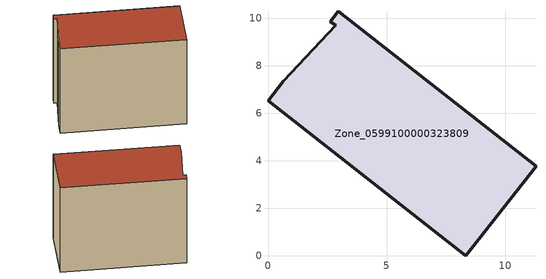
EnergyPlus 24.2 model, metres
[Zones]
Zone_0599100000323809
 floor ground (C_G): 11.29,3.77 8.33,0 0,6.53 0.65,7.36 2.86,9.7 2.62,9.85 2.97,10.29 z0.16
 wall outside (C_F): 2.97,10.29 2.62,9.85 2.86,9.7 0.65,7.36 0,6.53 8.33,0 11.29,3.77 2.97,10.29 z0.16:8.75
 roof outside (C_R): 0.65,7.36 0,6.53 8.33,0 11.29,3.77 2.97,10.29 2.62,9.85 2.86,9.7 z8.75
[BUILDING]
Pand.0599100000323809: North Axis=0; Terrain=City; Loads Convergence Tolerance Value=0.04; Temperature Convergence Tolerance Value=0.4; Solar Distribution=FullExterior; Maximum Number of Warmup Days=25; Minimum Number of Warmup Days=1
[Site:Location]
Rotterdam.The.Hague.AP_ZH_NLD Design_Conditions: Latitude=51.96; Longitude=4.45; Time Zone=1; Elevation=-4.5
[SITE:GROUNDTEMPERATURE:BUILDINGSURFACE]
18, 18, 18, 18, 18, 18, 18, 18, 18, 18, 18, 18
[MATERIAL] Thermal Absorptance=0.9; Solar Absorptance=0.7; Visible Absorptance=0.7
Name | Roughness | Thickness | Conductivity | Density | Specific Heat
G.TI.1975-1991 | MediumSmooth | 0.15 | 0.288461 | 540 | 1210
F.TI.1975-1991 | Rough | 0.3 | 0.230769 | 1920 | 840
R.TI.1975-1991 | MediumRough | 0.2 | 0.153846 | 1500 | 1000
[CONSTRUCTION]
C_G: G.TI.1975-1991
C_F: F.TI.1975-1991
C_R: R.TI.1975-1991
[ZONE]
Zone_0599100000323809: Type=1; Multiplier=1; Ceiling Height=Autocalculate; Volume=Autocalculate; Floor Area=autocalculate; Part of Total Floor Area=Yes
[ZONEINFILTRATION:DESIGNFLOWRATE]
Infil_Zone_0599100000323809: Zone or ZoneList or Space or SpaceList=Zone_0599100000323809; Schedule=AlwaysOn; Design Flow Rate Calculation Method=Flow/Area; Flow Rate per Floor Area=0.003; Constant Term Coefficient=1; Temperature Term Coefficient=0; Velocity Term Coefficient=0; Velocity Squared Term Coefficient=0
[HVACTEMPLATE:ZONE:IDEALLOADSAIRSYSTEM]
Zone_0599100000323809: Maximum Heating Supply Air Temperature=50; Minimum Cooling Supply Air Temperature=13; Maximum Heating Supply Air Humidity Ratio=0.0156; Minimum Cooling Supply Air Humidity Ratio=0.0077; Heating Limit=NoLimit; Cooling Limit=NoLimit; Dehumidification Control Type=ConstantSensibleHeatRatio; Cooling Sensible Heat Ratio=0.7; Dehumidification Setpoint=60; Humidification Control Type=None; Humidification Setpoint=30; Outdoor Air Method=None; Outdoor Air Flow Rate per Person=0.00944; Outdoor Air Flow Rate per Zone Floor Area=0; Outdoor Air Flow Rate per Zone=0; Demand Controlled Ventilation Type=None; Outdoor Air Economizer Type=NoEconomizer; Heat Recovery Type=None; Sensible Heat Recovery Effectiveness=0.7; Latent Heat Recovery Effectiveness=0.65
[ZONECONTROL:THERMOSTAT]
ThermostatControl_Zone_0599100000323809: Zone or ZoneList=Zone_0599100000323809; Control Type Schedule=DualSetpointControlType; Control 1=Thermostat_Zone_0599100000323809; Temperature Difference Between Cutout And Setpoint=0
[THERMOSTATSETPOINT:DUALSETPOINT]
Thermostat_Zone_0599100000323809: Heating Setpoint Temperature Schedule=HeatingSetpoint_Zone_0599100000323809; Cooling Setpoint Temperature Schedule=CoolingSetpoint_Zone_0599100000323809
[SCHEDULE:COMPACT]
HeatingSetpoint_Zone_0599100000323809: Through: 12/31, For: AllDays, Until: 24:00, 21
CoolingSetpoint_Zone_0599100000323809: Through: 12/31, For: AllDays, Until: 24:00, 24
DualSetpointControlType: Through: 12/31, For: AllDays, Until: 24:00, 4
AlwaysOn: Through: 12/31, For: AllDays, Until: 24:00, 1
